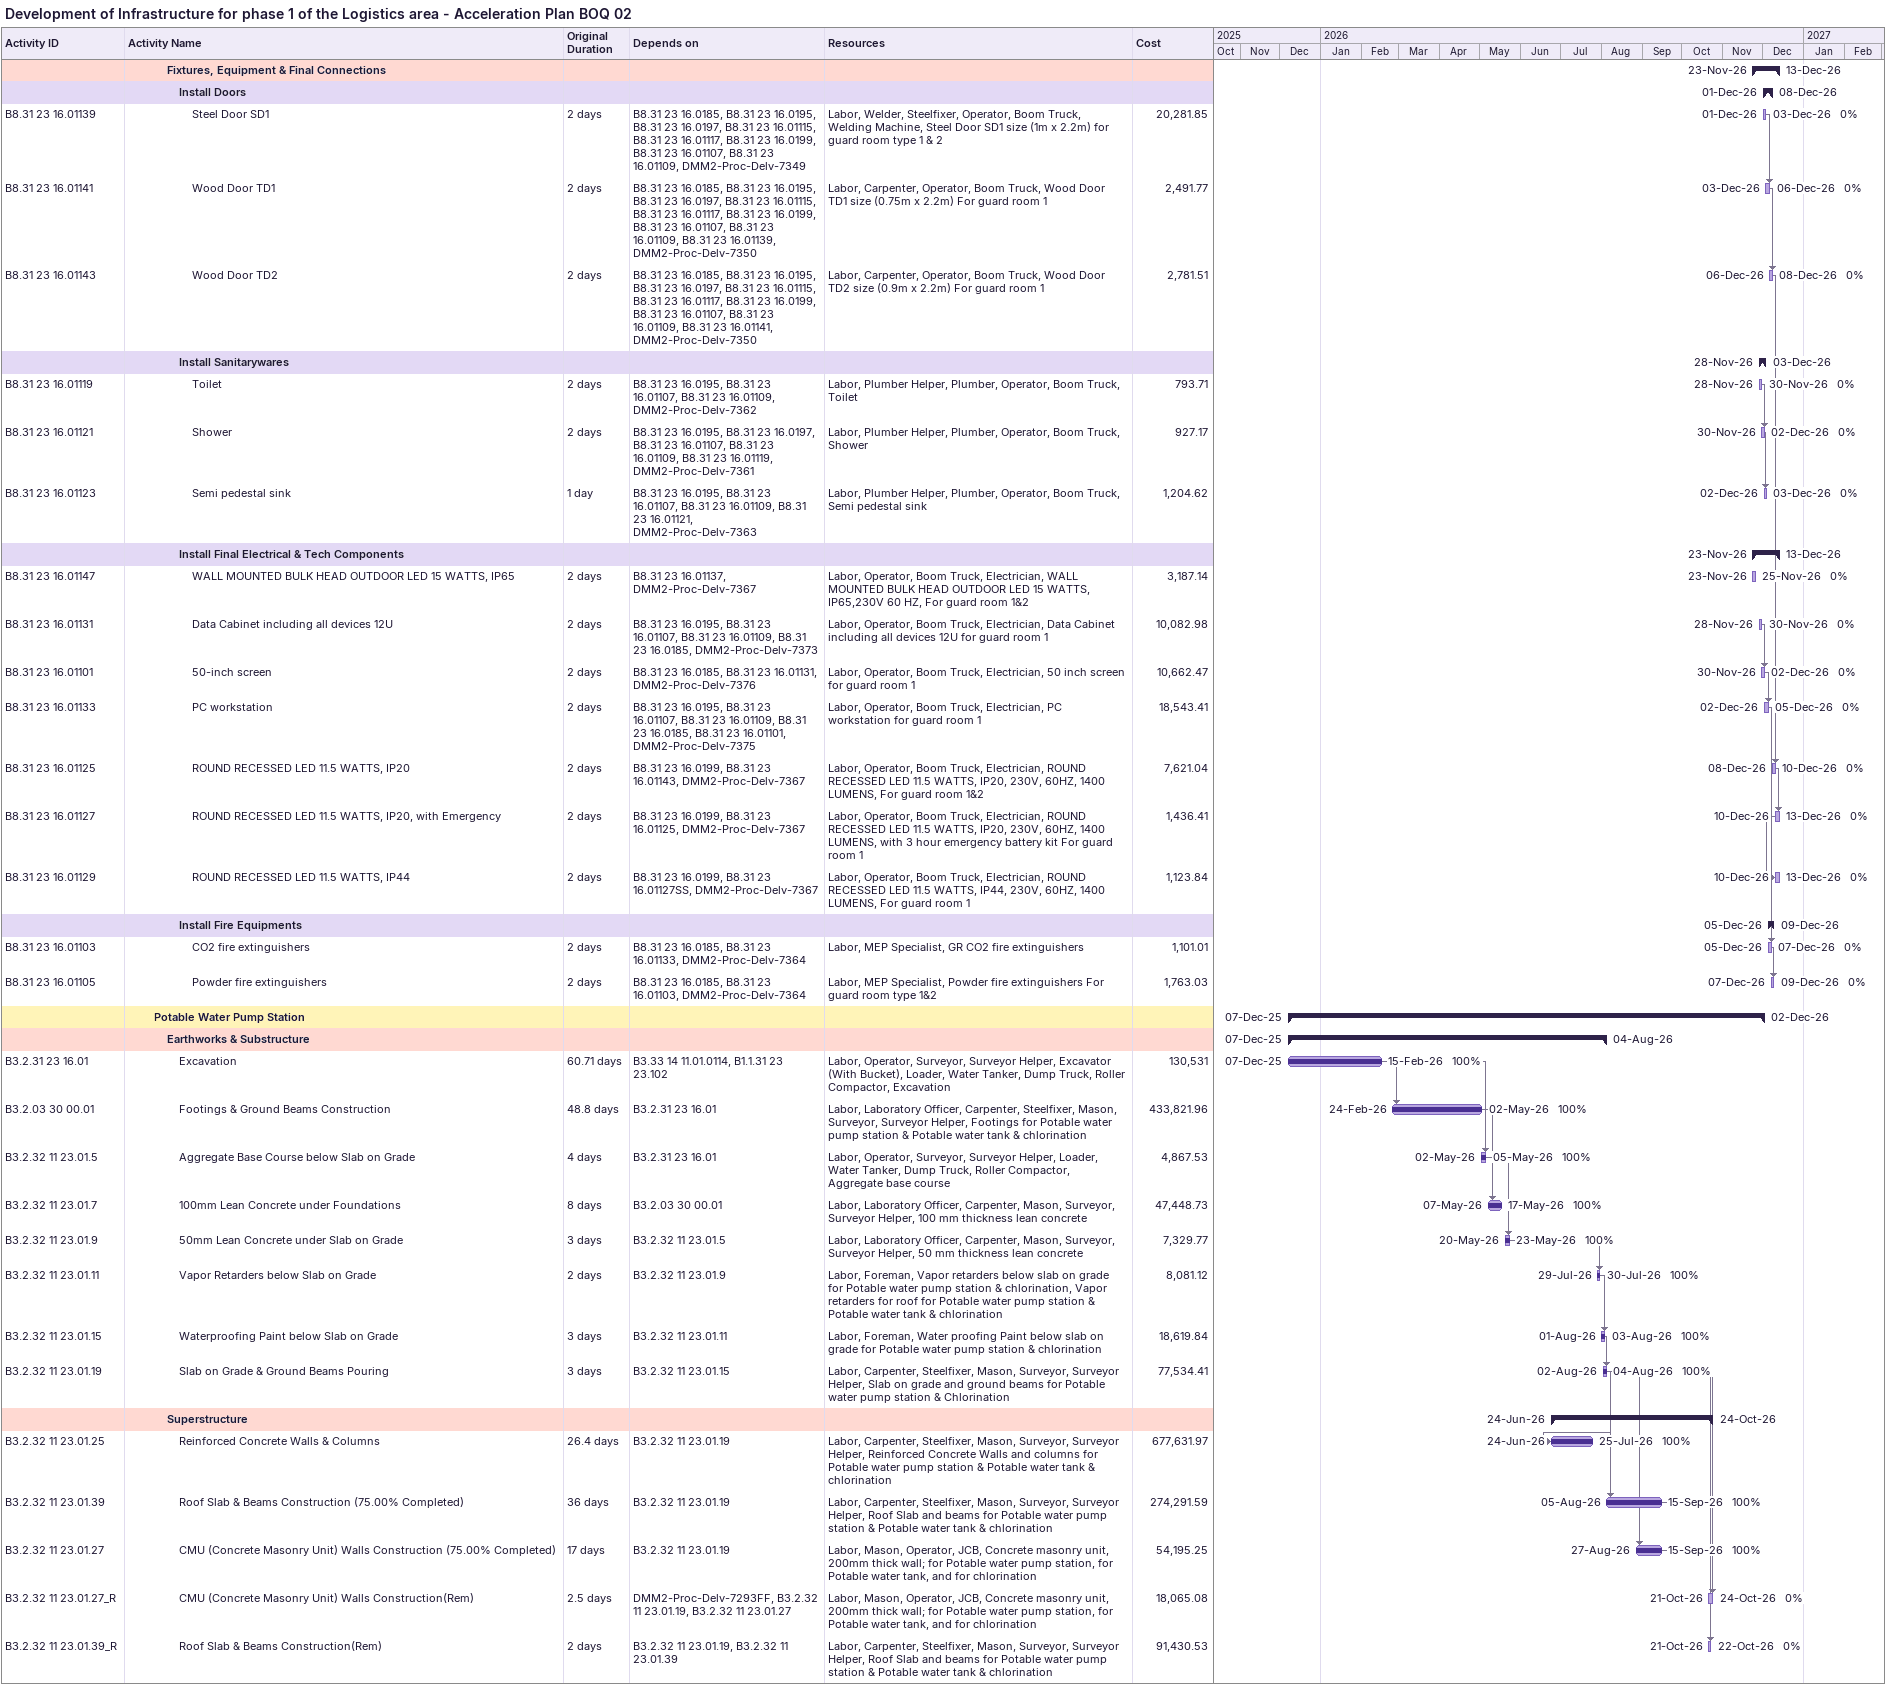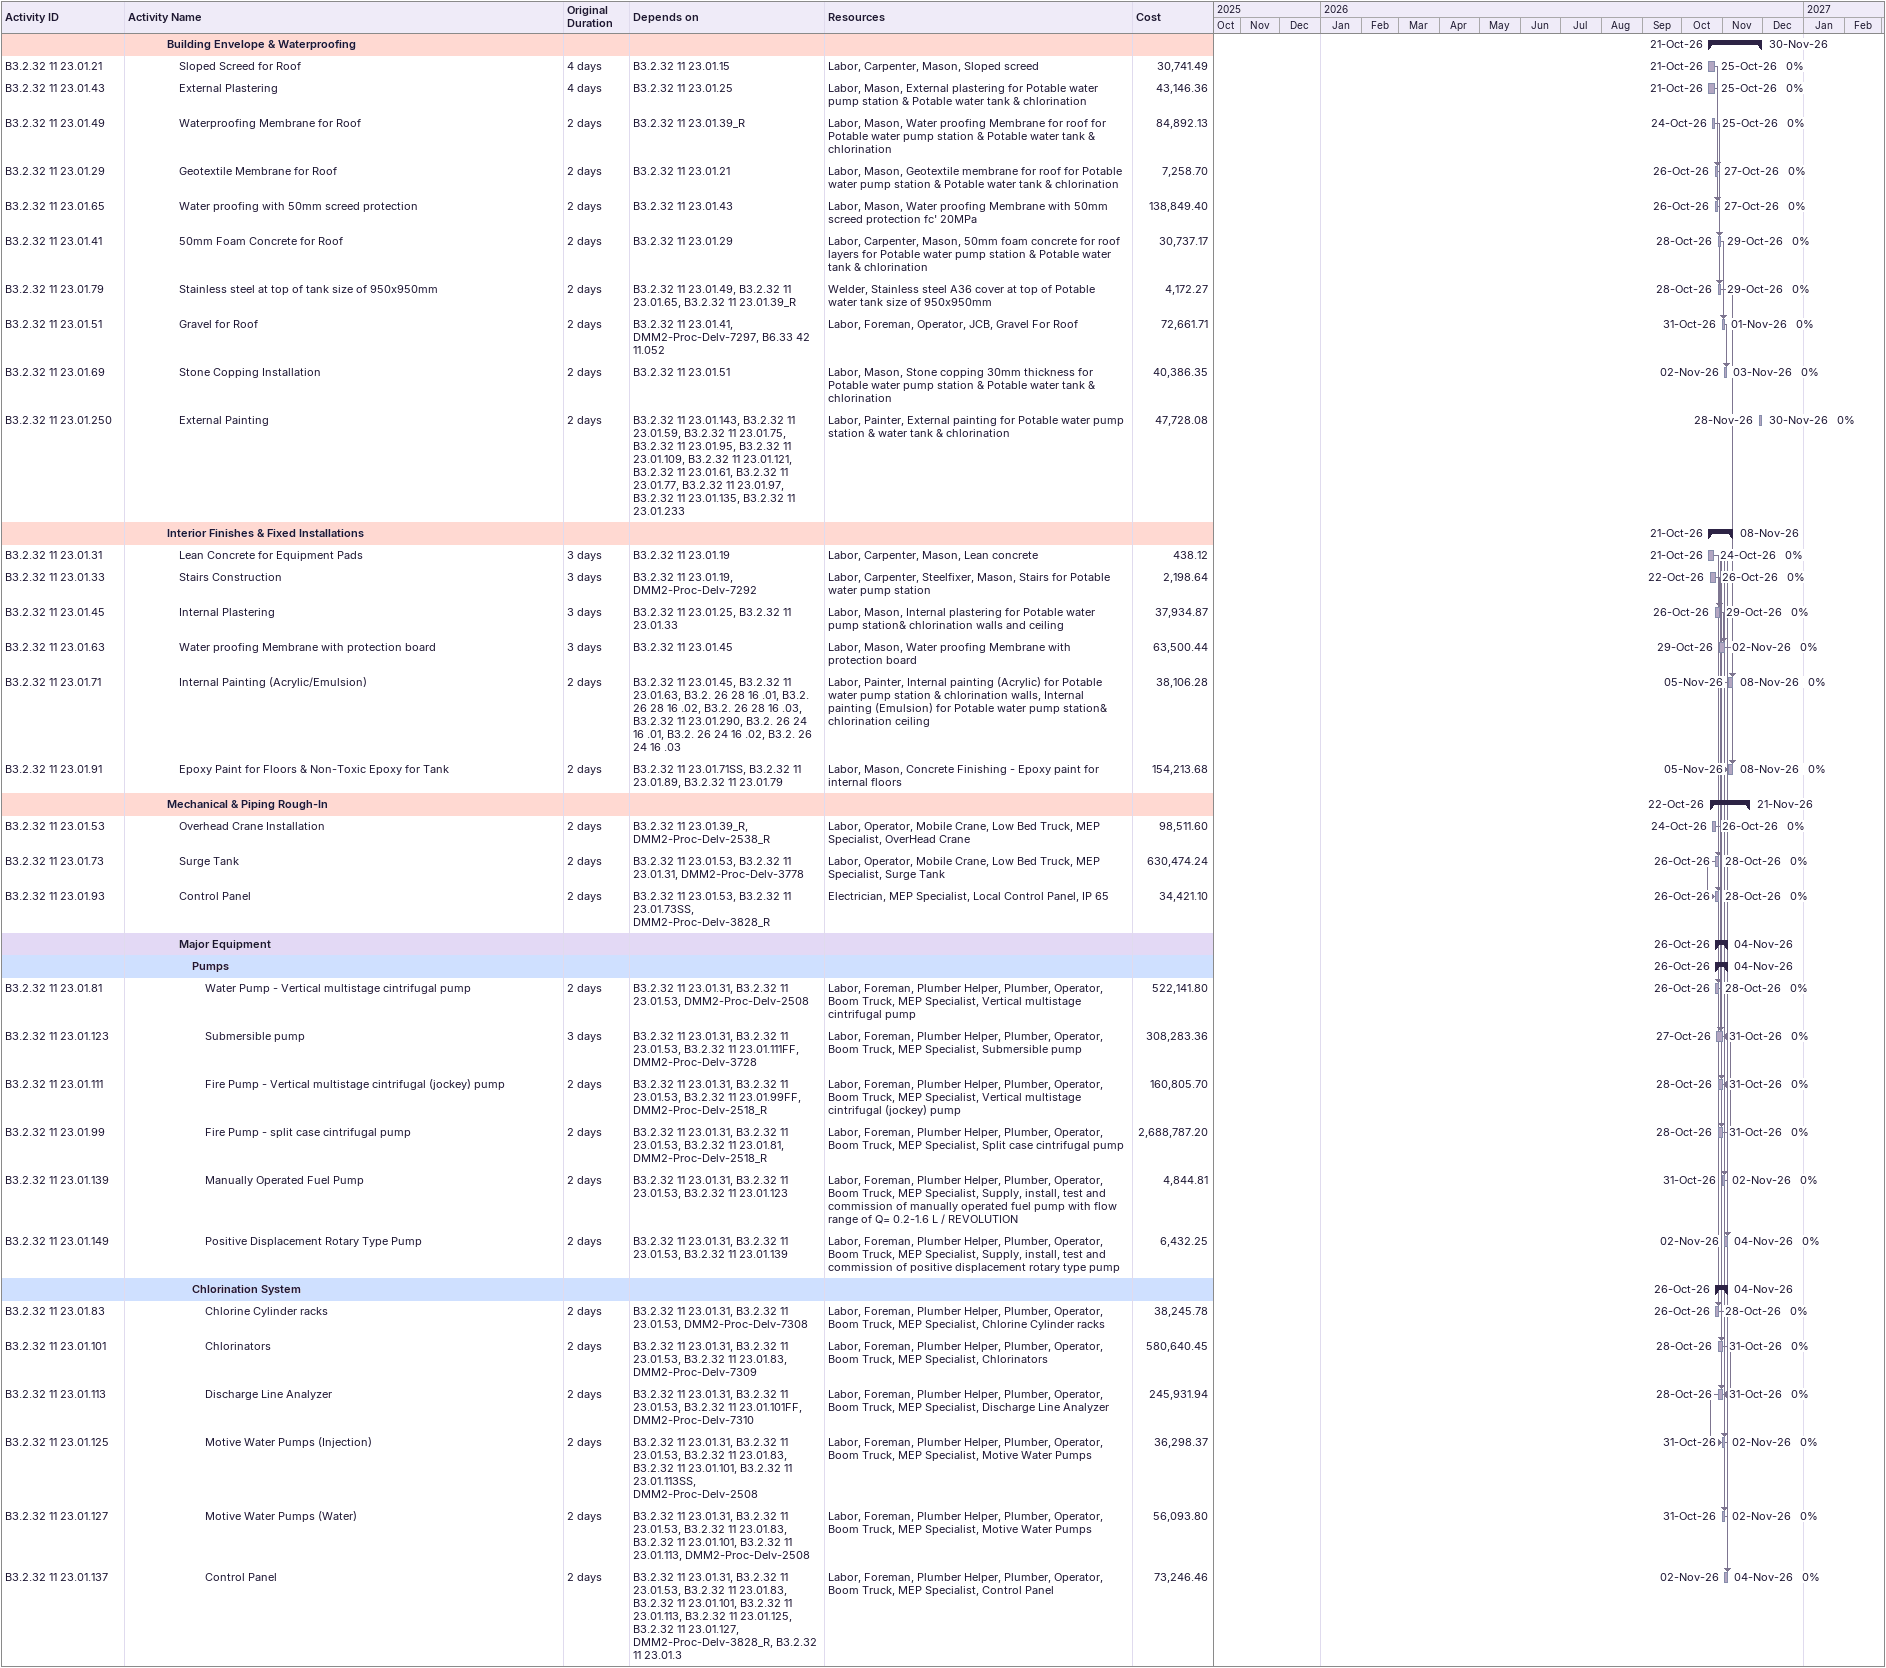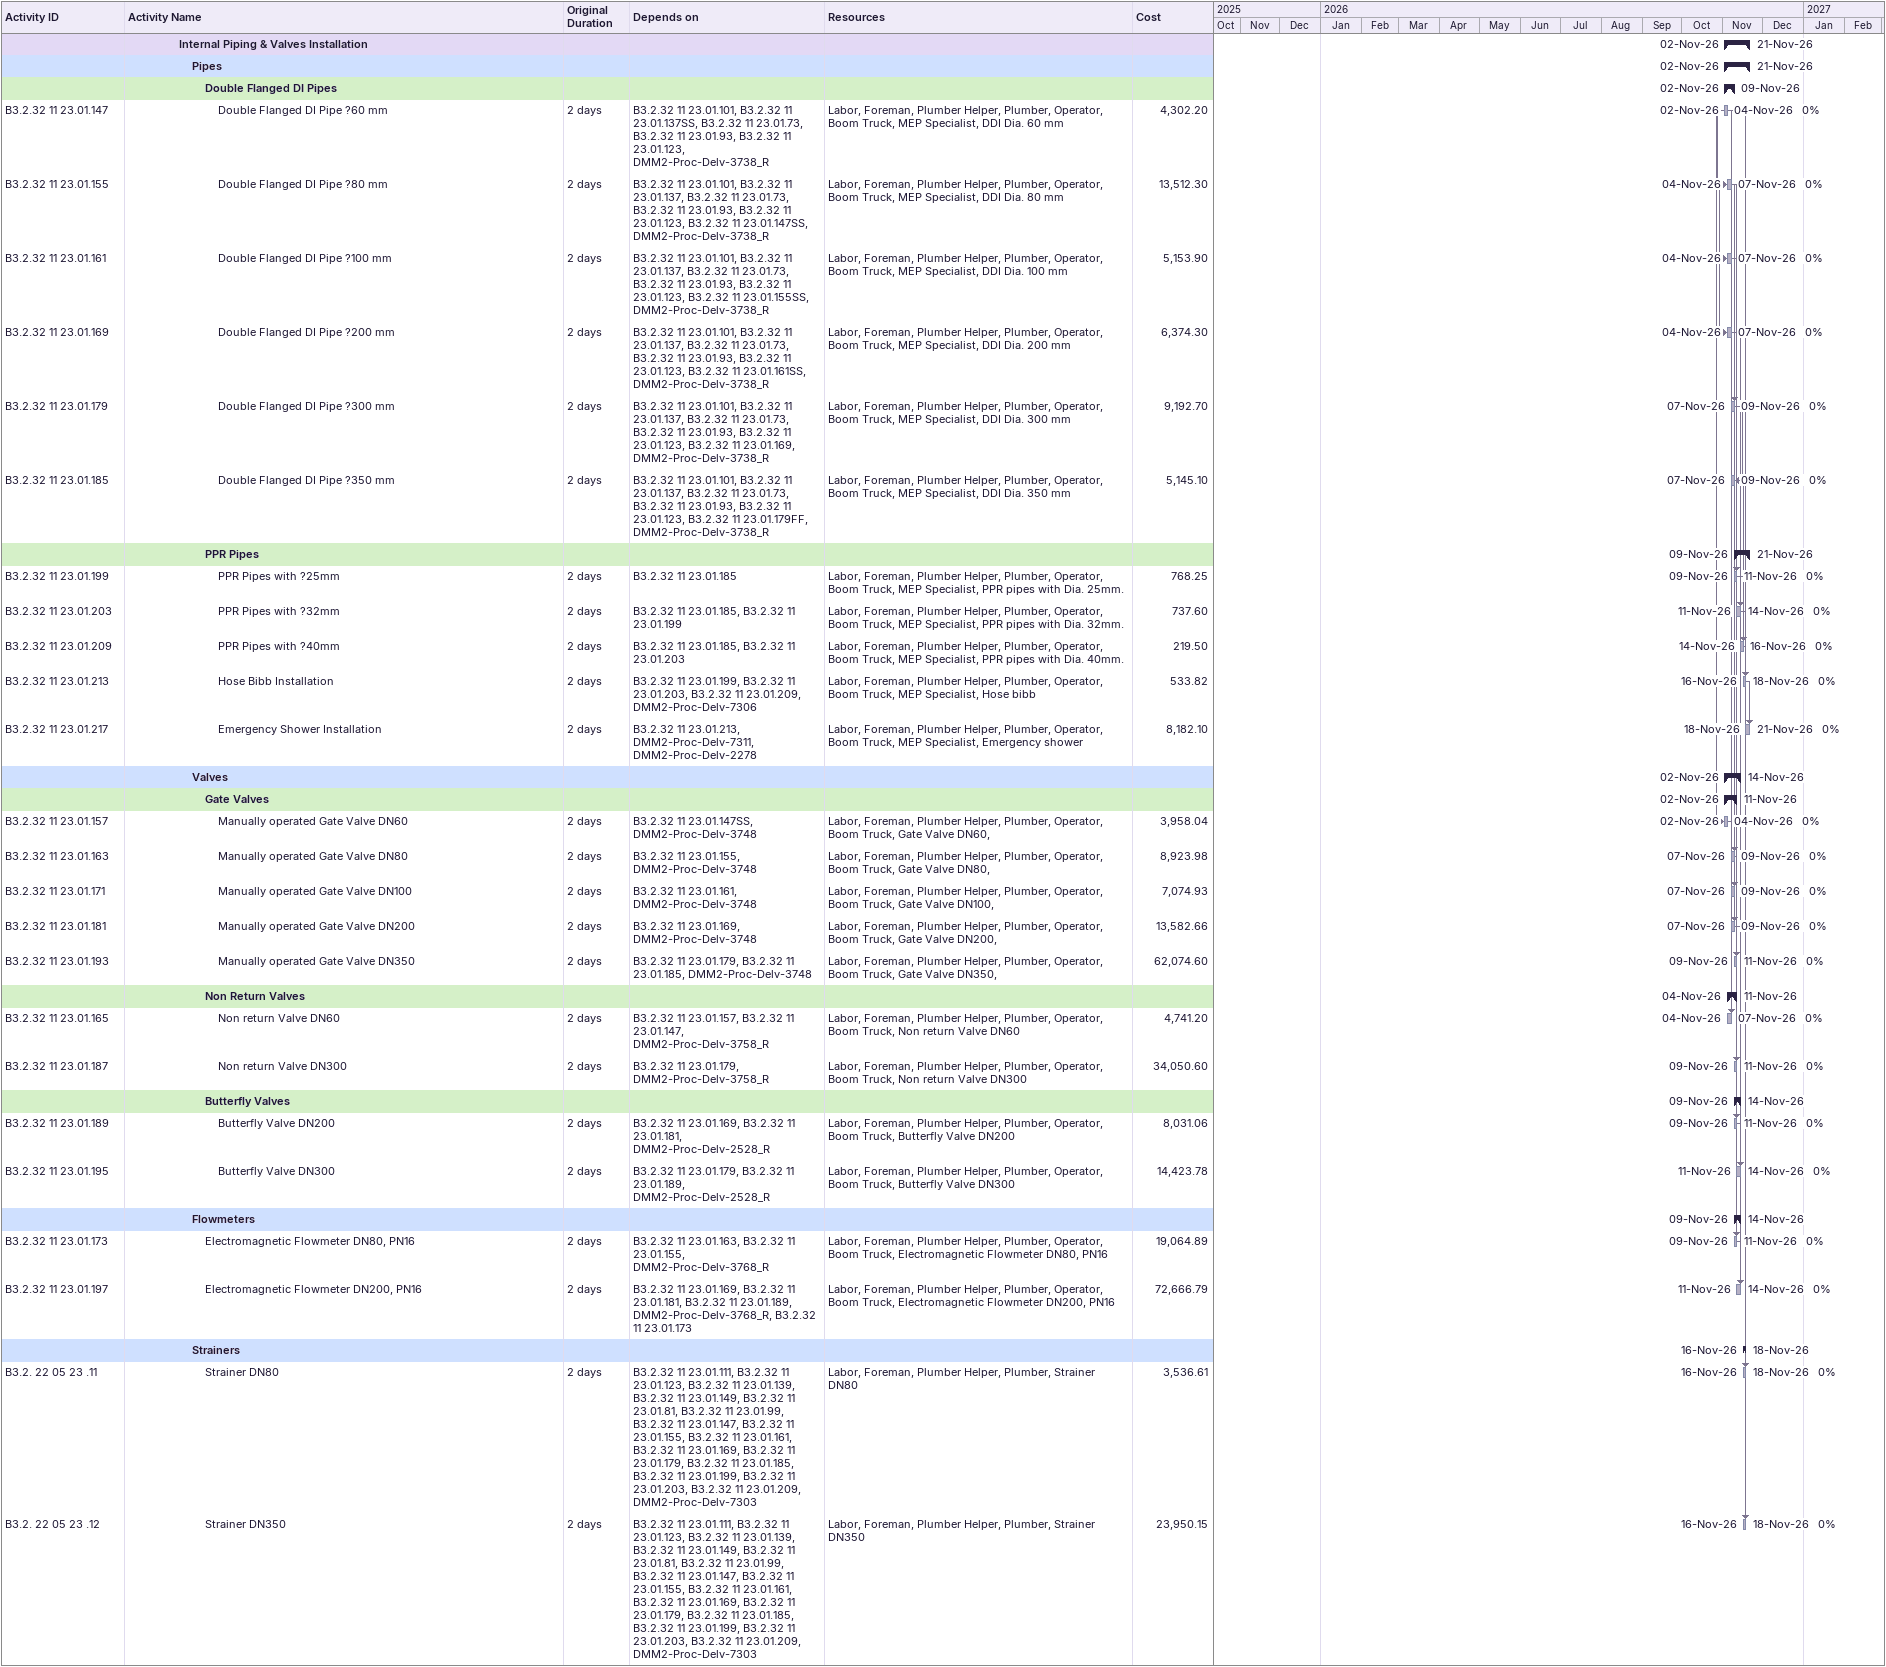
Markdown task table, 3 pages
Development of Infrastructure for phase 1 of the Logistics area - Acceleration Plan BOQ 02

| ID | Level | Task | Original duration | Start | Finish | Predecessors | Resources | % complete | Cost |
|---|---|---|---|---|---|---|---|---|---|
|  | 4 | **Fixtures, Equipment & Final Connections** |  | 2026-11-23 | 2026-12-13 |  |  |  |  |
|  | 5 | **Install Doors** |  | 2026-12-01 | 2026-12-08 |  |  |  |  |
| B8.31 23 16.01139 | 6 | Steel Door SD1 | 2d | 2026-12-01 | 2026-12-03 | B8.31 23 16.0185, B8.31 23 16.0195, B8.31 23 16.0197, B8.31 23 16.01115, B8.31 23 16.01117, B8.31 23 16.0199, B8.31 23 16.01107, B8.31 23 16.01109, DMM2-Proc-Delv-7349 | Labor, Welder, Steelfixer, Operator, Boom Truck, Welding Machine, Steel Door SD1 size (1m x 2.2m) for guard room type 1 & 2 | 0 | 20281.85 |
| B8.31 23 16.01141 | 6 | Wood Door TD1 | 2d | 2026-12-03 | 2026-12-06 | B8.31 23 16.0185, B8.31 23 16.0195, B8.31 23 16.0197, B8.31 23 16.01115, B8.31 23 16.01117, B8.31 23 16.0199, B8.31 23 16.01107, B8.31 23 16.01109, B8.31 23 16.01139, DMM2-Proc-Delv-7350 | Labor, Carpenter, Operator, Boom Truck, Wood Door TD1 size (0.75m x 2.2m) For guard room 1 | 0 | 2491.77 |
| B8.31 23 16.01143 | 6 | Wood Door TD2 | 2d | 2026-12-06 | 2026-12-08 | B8.31 23 16.0185, B8.31 23 16.0195, B8.31 23 16.0197, B8.31 23 16.01115, B8.31 23 16.01117, B8.31 23 16.0199, B8.31 23 16.01107, B8.31 23 16.01109, B8.31 23 16.01141, DMM2-Proc-Delv-7350 | Labor, Carpenter, Operator, Boom Truck, Wood Door TD2 size (0.9m x 2.2m) For guard room 1 | 0 | 2781.51 |
|  | 5 | **Install Sanitarywares** |  | 2026-11-28 | 2026-12-03 |  |  |  |  |
| B8.31 23 16.01119 | 6 | Toilet | 2d | 2026-11-28 | 2026-11-30 | B8.31 23 16.0195, B8.31 23 16.01107, B8.31 23 16.01109, DMM2-Proc-Delv-7362 | Labor, Plumber Helper, Plumber, Operator, Boom Truck, Toilet | 0 | 793.71 |
| B8.31 23 16.01121 | 6 | Shower | 2d | 2026-11-30 | 2026-12-02 | B8.31 23 16.0195, B8.31 23 16.0197, B8.31 23 16.01107, B8.31 23 16.01109, B8.31 23 16.01119, DMM2-Proc-Delv-7361 | Labor, Plumber Helper, Plumber, Operator, Boom Truck, Shower | 0 | 927.17 |
| B8.31 23 16.01123 | 6 | Semi pedestal sink | 1d | 2026-12-02 | 2026-12-03 | B8.31 23 16.0195, B8.31 23 16.01107, B8.31 23 16.01109, B8.31 23 16.01121, DMM2-Proc-Delv-7363 | Labor, Plumber Helper, Plumber, Operator, Boom Truck, Semi pedestal sink | 0 | 1204.62 |
|  | 5 | **Install Final Electrical & Tech Components** |  | 2026-11-23 | 2026-12-13 |  |  |  |  |
| B8.31 23 16.01147 | 6 | WALL MOUNTED BULK HEAD OUTDOOR LED 15 WATTS, IP65 | 2d | 2026-11-23 | 2026-11-25 | B8.31 23 16.01137, DMM2-Proc-Delv-7367 | Labor, Operator, Boom Truck, Electrician, WALL MOUNTED BULK HEAD OUTDOOR LED 15 WATTS, IP65,230V 60 HZ, For guard room 1&2 | 0 | 3187.14 |
| B8.31 23 16.01131 | 6 | Data Cabinet including all devices 12U | 2d | 2026-11-28 | 2026-11-30 | B8.31 23 16.0195, B8.31 23 16.01107, B8.31 23 16.01109, B8.31 23 16.0185, DMM2-Proc-Delv-7373 | Labor, Operator, Boom Truck, Electrician, Data Cabinet including all devices 12U for guard room 1 | 0 | 10082.98 |
| B8.31 23 16.01101 | 6 | 50-inch screen | 2d | 2026-11-30 | 2026-12-02 | B8.31 23 16.0185, B8.31 23 16.01131, DMM2-Proc-Delv-7376 | Labor, Operator, Boom Truck, Electrician, 50 inch screen for guard room 1 | 0 | 10662.47 |
| B8.31 23 16.01133 | 6 | PC workstation | 2d | 2026-12-02 | 2026-12-05 | B8.31 23 16.0195, B8.31 23 16.01107, B8.31 23 16.01109, B8.31 23 16.0185, B8.31 23 16.01101, DMM2-Proc-Delv-7375 | Labor, Operator, Boom Truck, Electrician, PC workstation for guard room 1 | 0 | 18543.41 |
| B8.31 23 16.01125 | 6 | ROUND RECESSED LED 11.5 WATTS, IP20 | 2d | 2026-12-08 | 2026-12-10 | B8.31 23 16.0199, B8.31 23 16.01143, DMM2-Proc-Delv-7367 | Labor, Operator, Boom Truck, Electrician, ROUND RECESSED LED 11.5 WATTS, IP20, 230V, 60HZ, 1400 LUMENS, For guard room 1&2 | 0 | 7621.04 |
| B8.31 23 16.01127 | 6 | ROUND RECESSED LED 11.5 WATTS, IP20, with Emergency | 2d | 2026-12-10 | 2026-12-13 | B8.31 23 16.0199, B8.31 23 16.01125, DMM2-Proc-Delv-7367 | Labor, Operator, Boom Truck, Electrician, ROUND RECESSED LED 11.5 WATTS, IP20, 230V, 60HZ, 1400 LUMENS, with 3 hour emergency battery kit For guard room 1 | 0 | 1436.41 |
| B8.31 23 16.01129 | 6 | ROUND RECESSED LED 11.5 WATTS, IP44 | 2d | 2026-12-10 | 2026-12-13 | B8.31 23 16.0199, B8.31 23 16.01127SS, DMM2-Proc-Delv-7367 | Labor, Operator, Boom Truck, Electrician, ROUND RECESSED LED 11.5 WATTS, IP44, 230V, 60HZ, 1400 LUMENS, For guard room 1 | 0 | 1123.84 |
|  | 5 | **Install Fire Equipments** |  | 2026-12-05 | 2026-12-09 |  |  |  |  |
| B8.31 23 16.01103 | 6 | CO2 fire extinguishers | 2d | 2026-12-05 | 2026-12-07 | B8.31 23 16.0185, B8.31 23 16.01133, DMM2-Proc-Delv-7364 | Labor, MEP Specialist, GR CO2 fire extinguishers | 0 | 1101.01 |
| B8.31 23 16.01105 | 6 | Powder fire extinguishers | 2d | 2026-12-07 | 2026-12-09 | B8.31 23 16.0185, B8.31 23 16.01103, DMM2-Proc-Delv-7364 | Labor, MEP Specialist, Powder fire extinguishers For guard room type 1&2 | 0 | 1763.03 |
|  | 3 | **Potable Water Pump Station** |  | 2025-12-07 | 2026-12-02 |  |  |  |  |
|  | 4 | **Earthworks & Substructure** |  | 2025-12-07 | 2026-08-04 |  |  |  |  |
| B3.2.31 23 16.01 | 5 | Excavation | 60.71d | 2025-12-07 | 2026-02-15 | B3.33 14 11.01.0114, B1.1.31 23 23.102 | Labor, Operator, Surveyor, Surveyor Helper, Excavator (With Bucket), Loader, Water Tanker, Dump Truck, Roller Compactor, Excavation | 100 | 130531 |
| B3.2.03 30 00.01 | 5 | Footings & Ground Beams Construction | 48.8d | 2026-02-24 | 2026-05-02 | B3.2.31 23 16.01 | Labor, Laboratory Officer, Carpenter, Steelfixer, Mason, Surveyor, Surveyor Helper, Footings for Potable water pump station & Potable water tank & chlorination | 100 | 433821.96 |
| B3.2.32 11 23.01.5 | 5 | Aggregate Base Course below Slab on Grade | 4d | 2026-05-02 | 2026-05-05 | B3.2.31 23 16.01 | Labor, Operator, Surveyor, Surveyor Helper, Loader, Water Tanker, Dump Truck, Roller Compactor, Aggregate base course | 100 | 4867.53 |
| B3.2.32 11 23.01.7 | 5 | 100mm Lean Concrete under Foundations | 8d | 2026-05-07 | 2026-05-17 | B3.2.03 30 00.01 | Labor, Laboratory Officer, Carpenter, Mason, Surveyor, Surveyor Helper, 100 mm thickness lean concrete | 100 | 47448.73 |
| B3.2.32 11 23.01.9 | 5 | 50mm Lean Concrete under Slab on Grade | 3d | 2026-05-20 | 2026-05-23 | B3.2.32 11 23.01.5 | Labor, Laboratory Officer, Carpenter, Mason, Surveyor, Surveyor Helper, 50 mm thickness lean concrete | 100 | 7329.77 |
| B3.2.32 11 23.01.11 | 5 | Vapor Retarders below Slab on Grade | 2d | 2026-07-29 | 2026-07-30 | B3.2.32 11 23.01.9 | Labor, Foreman, Vapor retarders below slab on grade for Potable water pump station & chlorination, Vapor retarders for roof for Potable water pump station & Potable water tank & chlorination | 100 | 8081.12 |
| B3.2.32 11 23.01.15 | 5 | Waterproofing Paint below Slab on Grade | 3d | 2026-08-01 | 2026-08-03 | B3.2.32 11 23.01.11 | Labor, Foreman, Water proofing Paint below slab on grade for Potable water pump station & chlorination | 100 | 18619.84 |
| B3.2.32 11 23.01.19 | 5 | Slab on Grade & Ground Beams Pouring | 3d | 2026-08-02 | 2026-08-04 | B3.2.32 11 23.01.15 | Labor, Carpenter, Steelfixer, Mason, Surveyor, Surveyor Helper, Slab on grade and ground beams for Potable water pump station & Chlorination | 100 | 77534.41 |
|  | 4 | **Superstructure** |  | 2026-06-24 | 2026-10-24 |  |  |  |  |
| B3.2.32 11 23.01.25 | 5 | Reinforced Concrete Walls & Columns | 26.4d | 2026-06-24 | 2026-07-25 | B3.2.32 11 23.01.19 | Labor, Carpenter, Steelfixer, Mason, Surveyor, Surveyor Helper, Reinforced Concrete Walls and columns for Potable water pump station & Potable water tank & chlorination | 100 | 677631.97 |
| B3.2.32 11 23.01.39 | 5 | Roof Slab & Beams Construction (75.00% Completed) | 36d | 2026-08-05 | 2026-09-15 | B3.2.32 11 23.01.19 | Labor, Carpenter, Steelfixer, Mason, Surveyor, Surveyor Helper, Roof Slab and beams for Potable water pump station & Potable water tank & chlorination | 100 | 274291.59 |
| B3.2.32 11 23.01.27 | 5 | CMU (Concrete Masonry Unit) Walls Construction (75.00% Completed) | 17d | 2026-08-27 | 2026-09-15 | B3.2.32 11 23.01.19 | Labor, Mason, Operator, JCB, Concrete masonry unit, 200mm thick wall; for Potable water pump station, for Potable water tank, and for chlorination | 100 | 54195.25 |
| B3.2.32 11 23.01.27_R | 5 | CMU (Concrete Masonry Unit) Walls Construction(Rem) | 2.5d | 2026-10-21 | 2026-10-24 | DMM2-Proc-Delv-7293FF, B3.2.32 11 23.01.19, B3.2.32 11 23.01.27 | Labor, Mason, Operator, JCB, Concrete masonry unit, 200mm thick wall; for Potable water pump station, for Potable water tank, and for chlorination | 0 | 18065.08 |
| B3.2.32 11 23.01.39_R | 5 | Roof Slab & Beams Construction(Rem) | 2d | 2026-10-21 | 2026-10-22 | B3.2.32 11 23.01.19, B3.2.32 11 23.01.39 | Labor, Carpenter, Steelfixer, Mason, Surveyor, Surveyor Helper, Roof Slab and beams for Potable water pump station & Potable water tank & chlorination | 0 | 91430.53 |
|  | 4 | **Building Envelope & Waterproofing** |  | 2026-10-21 | 2026-11-30 |  |  |  |  |
| B3.2.32 11 23.01.21 | 5 | Sloped Screed for Roof | 4d | 2026-10-21 | 2026-10-25 | B3.2.32 11 23.01.15 | Labor, Carpenter, Mason, Sloped screed | 0 | 30741.49 |
| B3.2.32 11 23.01.43 | 5 | External Plastering | 4d | 2026-10-21 | 2026-10-25 | B3.2.32 11 23.01.25 | Labor, Mason, External plastering for Potable water pump station & Potable water tank & chlorination | 0 | 43146.36 |
| B3.2.32 11 23.01.49 | 5 | Waterproofing Membrane for Roof | 2d | 2026-10-24 | 2026-10-25 | B3.2.32 11 23.01.39_R | Labor, Mason, Water proofing Membrane for roof for Potable water pump station & Potable water tank & chlorination | 0 | 84892.13 |
| B3.2.32 11 23.01.29 | 5 | Geotextile Membrane for Roof | 2d | 2026-10-26 | 2026-10-27 | B3.2.32 11 23.01.21 | Labor, Mason, Geotextile membrane for roof for Potable water pump station & Potable water tank & chlorination | 0 | 7258.70 |
| B3.2.32 11 23.01.65 | 5 | Water proofing with 50mm screed protection | 2d | 2026-10-26 | 2026-10-27 | B3.2.32 11 23.01.43 | Labor, Mason, Water proofing Membrane with 50mm screed protection fc' 20MPa | 0 | 138849.40 |
| B3.2.32 11 23.01.41 | 5 | 50mm Foam Concrete for Roof | 2d | 2026-10-28 | 2026-10-29 | B3.2.32 11 23.01.29 | Labor, Carpenter, Mason, 50mm foam concrete for roof layers for Potable water pump station & Potable water tank & chlorination | 0 | 30737.17 |
| B3.2.32 11 23.01.79 | 5 | Stainless steel at top of tank size of 950x950mm | 2d | 2026-10-28 | 2026-10-29 | B3.2.32 11 23.01.49, B3.2.32 11 23.01.65, B3.2.32 11 23.01.39_R | Welder, Stainless steel A36 cover at top of Potable water tank size of 950x950mm | 0 | 4172.27 |
| B3.2.32 11 23.01.51 | 5 | Gravel for Roof | 2d | 2026-10-31 | 2026-11-01 | B3.2.32 11 23.01.41, DMM2-Proc-Delv-7297, B6.33 42 11.052 | Labor, Foreman, Operator, JCB, Gravel For Roof | 0 | 72661.71 |
| B3.2.32 11 23.01.69 | 5 | Stone Copping Installation | 2d | 2026-11-02 | 2026-11-03 | B3.2.32 11 23.01.51 | Labor, Mason, Stone copping 30mm thickness for Potable water pump station & Potable water tank & chlorination | 0 | 40386.35 |
| B3.2.32 11 23.01.250 | 5 | External Painting | 2d | 2026-11-28 | 2026-11-30 | B3.2.32 11 23.01.143, B3.2.32 11 23.01.59, B3.2.32 11 23.01.75, B3.2.32 11 23.01.95, B3.2.32 11 23.01.109, B3.2.32 11 23.01.121, B3.2.32 11 23.01.61, B3.2.32 11 23.01.77, B3.2.32 11 23.01.97, B3.2.32 11 23.01.135, B3.2.32 11 23.01.233 | Labor, Painter, External painting for Potable water pump station & water tank & chlorination | 0 | 47728.08 |
|  | 4 | **Interior Finishes & Fixed Installations** |  | 2026-10-21 | 2026-11-08 |  |  |  |  |
| B3.2.32 11 23.01.31 | 5 | Lean Concrete for Equipment Pads | 3d | 2026-10-21 | 2026-10-24 | B3.2.32 11 23.01.19 | Labor, Carpenter, Mason, Lean concrete | 0 | 438.12 |
| B3.2.32 11 23.01.33 | 5 | Stairs Construction | 3d | 2026-10-22 | 2026-10-26 | B3.2.32 11 23.01.19, DMM2-Proc-Delv-7292 | Labor, Carpenter, Steelfixer, Mason, Stairs for Potable water pump station | 0 | 2198.64 |
| B3.2.32 11 23.01.45 | 5 | Internal Plastering | 3d | 2026-10-26 | 2026-10-29 | B3.2.32 11 23.01.25, B3.2.32 11 23.01.33 | Labor, Mason, Internal plastering for Potable water pump station& chlorination walls and ceiling | 0 | 37934.87 |
| B3.2.32 11 23.01.63 | 5 | Water proofing Membrane with protection board | 3d | 2026-10-29 | 2026-11-02 | B3.2.32 11 23.01.45 | Labor, Mason, Water proofing Membrane with protection board | 0 | 63500.44 |
| B3.2.32 11 23.01.71 | 5 | Internal Painting (Acrylic/Emulsion) | 2d | 2026-11-05 | 2026-11-08 | B3.2.32 11 23.01.45, B3.2.32 11 23.01.63, B3.2. 26 28 16 .01, B3.2. 26 28 16 .02, B3.2. 26 28 16 .03, B3.2.32 11 23.01.290, B3.2. 26 24 16 .01, B3.2. 26 24 16 .02, B3.2. 26 24 16 .03 | Labor, Painter, Internal painting (Acrylic) for Potable water pump station & chlorination walls, Internal painting (Emulsion) for Potable water pump station& chlorination ceiling | 0 | 38106.28 |
| B3.2.32 11 23.01.91 | 5 | Epoxy Paint for Floors & Non-Toxic Epoxy for Tank | 2d | 2026-11-05 | 2026-11-08 | B3.2.32 11 23.01.71SS, B3.2.32 11 23.01.89, B3.2.32 11 23.01.79 | Labor, Mason, Concrete Finishing - Epoxy paint for internal floors | 0 | 154213.68 |
|  | 4 | **Mechanical & Piping Rough-In** |  | 2026-10-22 | 2026-11-21 |  |  |  |  |
| B3.2.32 11 23.01.53 | 5 | Overhead Crane Installation | 2d | 2026-10-24 | 2026-10-26 | B3.2.32 11 23.01.39_R, DMM2-Proc-Delv-2538_R | Labor, Operator, Mobile Crane, Low Bed Truck, MEP Specialist, OverHead Crane | 0 | 98511.60 |
| B3.2.32 11 23.01.73 | 5 | Surge Tank | 2d | 2026-10-26 | 2026-10-28 | B3.2.32 11 23.01.53, B3.2.32 11 23.01.31, DMM2-Proc-Delv-3778 | Labor, Operator, Mobile Crane, Low Bed Truck, MEP Specialist, Surge Tank | 0 | 630474.24 |
| B3.2.32 11 23.01.93 | 5 | Control Panel | 2d | 2026-10-26 | 2026-10-28 | B3.2.32 11 23.01.53, B3.2.32 11 23.01.73SS, DMM2-Proc-Delv-3828_R | Electrician, MEP Specialist, Local Control Panel, IP 65 | 0 | 34421.10 |
|  | 5 | **Major Equipment** |  | 2026-10-26 | 2026-11-04 |  |  |  |  |
|  | 6 | **Pumps** |  | 2026-10-26 | 2026-11-04 |  |  |  |  |
| B3.2.32 11 23.01.81 | 7 | Water Pump - Vertical multistage cintrifugal pump | 2d | 2026-10-26 | 2026-10-28 | B3.2.32 11 23.01.31, B3.2.32 11 23.01.53, DMM2-Proc-Delv-2508 | Labor, Foreman, Plumber Helper, Plumber, Operator, Boom Truck, MEP Specialist, Vertical multistage cintrifugal pump | 0 | 522141.80 |
| B3.2.32 11 23.01.123 | 7 | Submersible pump | 3d | 2026-10-27 | 2026-10-31 | B3.2.32 11 23.01.31, B3.2.32 11 23.01.53, B3.2.32 11 23.01.111FF, DMM2-Proc-Delv-3728 | Labor, Foreman, Plumber Helper, Plumber, Operator, Boom Truck, MEP Specialist, Submersible pump | 0 | 308283.36 |
| B3.2.32 11 23.01.111 | 7 | Fire Pump - Vertical multistage cintrifugal (jockey) pump | 2d | 2026-10-28 | 2026-10-31 | B3.2.32 11 23.01.31, B3.2.32 11 23.01.53, B3.2.32 11 23.01.99FF, DMM2-Proc-Delv-2518_R | Labor, Foreman, Plumber Helper, Plumber, Operator, Boom Truck, MEP Specialist, Vertical multistage cintrifugal (jockey) pump | 0 | 160805.70 |
| B3.2.32 11 23.01.99 | 7 | Fire Pump - split case cintrifugal pump | 2d | 2026-10-28 | 2026-10-31 | B3.2.32 11 23.01.31, B3.2.32 11 23.01.53, B3.2.32 11 23.01.81, DMM2-Proc-Delv-2518_R | Labor, Foreman, Plumber Helper, Plumber, Operator, Boom Truck, MEP Specialist, Split case cintrifugal pump | 0 | 2688787.20 |
| B3.2.32 11 23.01.139 | 7 | Manually Operated Fuel Pump | 2d | 2026-10-31 | 2026-11-02 | B3.2.32 11 23.01.31, B3.2.32 11 23.01.53, B3.2.32 11 23.01.123 | Labor, Foreman, Plumber Helper, Plumber, Operator, Boom Truck, MEP Specialist, Supply, install, test and commission of manually operated fuel pump with flow range of Q= 0.2-1.6 L / REVOLUTION | 0 | 4844.81 |
| B3.2.32 11 23.01.149 | 7 | Positive Displacement Rotary Type Pump | 2d | 2026-11-02 | 2026-11-04 | B3.2.32 11 23.01.31, B3.2.32 11 23.01.53, B3.2.32 11 23.01.139 | Labor, Foreman, Plumber Helper, Plumber, Operator, Boom Truck, MEP Specialist, Supply, install, test and commission of positive displacement rotary type pump | 0 | 6432.25 |
|  | 6 | **Chlorination System** |  | 2026-10-26 | 2026-11-04 |  |  |  |  |
| B3.2.32 11 23.01.83 | 7 | Chlorine Cylinder racks | 2d | 2026-10-26 | 2026-10-28 | B3.2.32 11 23.01.31, B3.2.32 11 23.01.53, DMM2-Proc-Delv-7308 | Labor, Foreman, Plumber Helper, Plumber, Operator, Boom Truck, MEP Specialist, Chlorine Cylinder racks | 0 | 38245.78 |
| B3.2.32 11 23.01.101 | 7 | Chlorinators | 2d | 2026-10-28 | 2026-10-31 | B3.2.32 11 23.01.31, B3.2.32 11 23.01.53, B3.2.32 11 23.01.83, DMM2-Proc-Delv-7309 | Labor, Foreman, Plumber Helper, Plumber, Operator, Boom Truck, MEP Specialist, Chlorinators | 0 | 580640.45 |
| B3.2.32 11 23.01.113 | 7 | Discharge Line Analyzer | 2d | 2026-10-28 | 2026-10-31 | B3.2.32 11 23.01.31, B3.2.32 11 23.01.53, B3.2.32 11 23.01.101FF, DMM2-Proc-Delv-7310 | Labor, Foreman, Plumber Helper, Plumber, Operator, Boom Truck, MEP Specialist, Discharge Line Analyzer | 0 | 245931.94 |
| B3.2.32 11 23.01.125 | 7 | Motive Water Pumps (Injection) | 2d | 2026-10-31 | 2026-11-02 | B3.2.32 11 23.01.31, B3.2.32 11 23.01.53, B3.2.32 11 23.01.83, B3.2.32 11 23.01.101, B3.2.32 11 23.01.113SS, DMM2-Proc-Delv-2508 | Labor, Foreman, Plumber Helper, Plumber, Operator, Boom Truck, MEP Specialist, Motive Water Pumps | 0 | 36298.37 |
| B3.2.32 11 23.01.127 | 7 | Motive Water Pumps (Water) | 2d | 2026-10-31 | 2026-11-02 | B3.2.32 11 23.01.31, B3.2.32 11 23.01.53, B3.2.32 11 23.01.83, B3.2.32 11 23.01.101, B3.2.32 11 23.01.113, DMM2-Proc-Delv-2508 | Labor, Foreman, Plumber Helper, Plumber, Operator, Boom Truck, MEP Specialist, Motive Water Pumps | 0 | 56093.80 |
| B3.2.32 11 23.01.137 | 7 | Control Panel | 2d | 2026-11-02 | 2026-11-04 | B3.2.32 11 23.01.31, B3.2.32 11 23.01.53, B3.2.32 11 23.01.83, B3.2.32 11 23.01.101, B3.2.32 11 23.01.113, B3.2.32 11 23.01.125, B3.2.32 11 23.01.127, DMM2-Proc-Delv-3828_R, B3.2.32 11 23.01.3 | Labor, Foreman, Plumber Helper, Plumber, Operator, Boom Truck, MEP Specialist, Control Panel | 0 | 73246.46 |
|  | 5 | **Internal Piping & Valves Installation** |  | 2026-11-02 | 2026-11-21 |  |  |  |  |
|  | 6 | **Pipes** |  | 2026-11-02 | 2026-11-21 |  |  |  |  |
|  | 7 | **Double Flanged DI Pipes** |  | 2026-11-02 | 2026-11-09 |  |  |  |  |
| B3.2.32 11 23.01.147 | 8 | Double Flanged DI Pipe ?60 mm | 2d | 2026-11-02 | 2026-11-04 | B3.2.32 11 23.01.101, B3.2.32 11 23.01.137SS, B3.2.32 11 23.01.73, B3.2.32 11 23.01.93, B3.2.32 11 23.01.123, DMM2-Proc-Delv-3738_R | Labor, Foreman, Plumber Helper, Plumber, Operator, Boom Truck, MEP Specialist, DDI Dia. 60 mm | 0 | 4302.20 |
| B3.2.32 11 23.01.155 | 8 | Double Flanged DI Pipe ?80 mm | 2d | 2026-11-04 | 2026-11-07 | B3.2.32 11 23.01.101, B3.2.32 11 23.01.137, B3.2.32 11 23.01.73, B3.2.32 11 23.01.93, B3.2.32 11 23.01.123, B3.2.32 11 23.01.147SS, DMM2-Proc-Delv-3738_R | Labor, Foreman, Plumber Helper, Plumber, Operator, Boom Truck, MEP Specialist, DDI Dia. 80 mm | 0 | 13512.30 |
| B3.2.32 11 23.01.161 | 8 | Double Flanged DI Pipe ?100 mm | 2d | 2026-11-04 | 2026-11-07 | B3.2.32 11 23.01.101, B3.2.32 11 23.01.137, B3.2.32 11 23.01.73, B3.2.32 11 23.01.93, B3.2.32 11 23.01.123, B3.2.32 11 23.01.155SS, DMM2-Proc-Delv-3738_R | Labor, Foreman, Plumber Helper, Plumber, Operator, Boom Truck, MEP Specialist, DDI Dia. 100 mm | 0 | 5153.90 |
| B3.2.32 11 23.01.169 | 8 | Double Flanged DI Pipe ?200 mm | 2d | 2026-11-04 | 2026-11-07 | B3.2.32 11 23.01.101, B3.2.32 11 23.01.137, B3.2.32 11 23.01.73, B3.2.32 11 23.01.93, B3.2.32 11 23.01.123, B3.2.32 11 23.01.161SS, DMM2-Proc-Delv-3738_R | Labor, Foreman, Plumber Helper, Plumber, Operator, Boom Truck, MEP Specialist, DDI Dia. 200 mm | 0 | 6374.30 |
| B3.2.32 11 23.01.179 | 8 | Double Flanged DI Pipe ?300 mm | 2d | 2026-11-07 | 2026-11-09 | B3.2.32 11 23.01.101, B3.2.32 11 23.01.137, B3.2.32 11 23.01.73, B3.2.32 11 23.01.93, B3.2.32 11 23.01.123, B3.2.32 11 23.01.169, DMM2-Proc-Delv-3738_R | Labor, Foreman, Plumber Helper, Plumber, Operator, Boom Truck, MEP Specialist, DDI Dia. 300 mm | 0 | 9192.70 |
| B3.2.32 11 23.01.185 | 8 | Double Flanged DI Pipe ?350 mm | 2d | 2026-11-07 | 2026-11-09 | B3.2.32 11 23.01.101, B3.2.32 11 23.01.137, B3.2.32 11 23.01.73, B3.2.32 11 23.01.93, B3.2.32 11 23.01.123, B3.2.32 11 23.01.179FF, DMM2-Proc-Delv-3738_R | Labor, Foreman, Plumber Helper, Plumber, Operator, Boom Truck, MEP Specialist, DDI Dia. 350 mm | 0 | 5145.10 |
|  | 7 | **PPR Pipes** |  | 2026-11-09 | 2026-11-21 |  |  |  |  |
| B3.2.32 11 23.01.199 | 8 | PPR Pipes with ?25mm | 2d | 2026-11-09 | 2026-11-11 | B3.2.32 11 23.01.185 | Labor, Foreman, Plumber Helper, Plumber, Operator, Boom Truck, MEP Specialist, PPR pipes with Dia. 25mm. | 0 | 768.25 |
| B3.2.32 11 23.01.203 | 8 | PPR Pipes with ?32mm | 2d | 2026-11-11 | 2026-11-14 | B3.2.32 11 23.01.185, B3.2.32 11 23.01.199 | Labor, Foreman, Plumber Helper, Plumber, Operator, Boom Truck, MEP Specialist, PPR pipes with Dia. 32mm. | 0 | 737.60 |
| B3.2.32 11 23.01.209 | 8 | PPR Pipes with ?40mm | 2d | 2026-11-14 | 2026-11-16 | B3.2.32 11 23.01.185, B3.2.32 11 23.01.203 | Labor, Foreman, Plumber Helper, Plumber, Operator, Boom Truck, MEP Specialist, PPR pipes with Dia. 40mm. | 0 | 219.50 |
| B3.2.32 11 23.01.213 | 8 | Hose Bibb Installation | 2d | 2026-11-16 | 2026-11-18 | B3.2.32 11 23.01.199, B3.2.32 11 23.01.203, B3.2.32 11 23.01.209, DMM2-Proc-Delv-7306 | Labor, Foreman, Plumber Helper, Plumber, Operator, Boom Truck, MEP Specialist, Hose bibb | 0 | 533.82 |
| B3.2.32 11 23.01.217 | 8 | Emergency Shower Installation | 2d | 2026-11-18 | 2026-11-21 | B3.2.32 11 23.01.213, DMM2-Proc-Delv-7311, DMM2-Proc-Delv-2278 | Labor, Foreman, Plumber Helper, Plumber, Operator, Boom Truck, MEP Specialist, Emergency shower | 0 | 8182.10 |
|  | 6 | **Valves** |  | 2026-11-02 | 2026-11-14 |  |  |  |  |
|  | 7 | **Gate Valves** |  | 2026-11-02 | 2026-11-11 |  |  |  |  |
| B3.2.32 11 23.01.157 | 8 | Manually operated Gate Valve DN60 | 2d | 2026-11-02 | 2026-11-04 | B3.2.32 11 23.01.147SS, DMM2-Proc-Delv-3748 | Labor, Foreman, Plumber Helper, Plumber, Operator, Boom Truck, Gate Valve DN60, | 0 | 3958.04 |
| B3.2.32 11 23.01.163 | 8 | Manually operated Gate Valve DN80 | 2d | 2026-11-07 | 2026-11-09 | B3.2.32 11 23.01.155, DMM2-Proc-Delv-3748 | Labor, Foreman, Plumber Helper, Plumber, Operator, Boom Truck, Gate Valve DN80, | 0 | 8923.98 |
| B3.2.32 11 23.01.171 | 8 | Manually operated Gate Valve DN100 | 2d | 2026-11-07 | 2026-11-09 | B3.2.32 11 23.01.161, DMM2-Proc-Delv-3748 | Labor, Foreman, Plumber Helper, Plumber, Operator, Boom Truck, Gate Valve DN100, | 0 | 7074.93 |
| B3.2.32 11 23.01.181 | 8 | Manually operated Gate Valve DN200 | 2d | 2026-11-07 | 2026-11-09 | B3.2.32 11 23.01.169, DMM2-Proc-Delv-3748 | Labor, Foreman, Plumber Helper, Plumber, Operator, Boom Truck, Gate Valve DN200, | 0 | 13582.66 |
| B3.2.32 11 23.01.193 | 8 | Manually operated Gate Valve DN350 | 2d | 2026-11-09 | 2026-11-11 | B3.2.32 11 23.01.179, B3.2.32 11 23.01.185, DMM2-Proc-Delv-3748 | Labor, Foreman, Plumber Helper, Plumber, Operator, Boom Truck, Gate Valve DN350, | 0 | 62074.60 |
|  | 7 | **Non Return Valves** |  | 2026-11-04 | 2026-11-11 |  |  |  |  |
| B3.2.32 11 23.01.165 | 8 | Non return Valve DN60 | 2d | 2026-11-04 | 2026-11-07 | B3.2.32 11 23.01.157, B3.2.32 11 23.01.147, DMM2-Proc-Delv-3758_R | Labor, Foreman, Plumber Helper, Plumber, Operator, Boom Truck, Non return Valve DN60 | 0 | 4741.20 |
| B3.2.32 11 23.01.187 | 8 | Non return Valve DN300 | 2d | 2026-11-09 | 2026-11-11 | B3.2.32 11 23.01.179, DMM2-Proc-Delv-3758_R | Labor, Foreman, Plumber Helper, Plumber, Operator, Boom Truck, Non return Valve DN300 | 0 | 34050.60 |
|  | 7 | **Butterfly Valves** |  | 2026-11-09 | 2026-11-14 |  |  |  |  |
| B3.2.32 11 23.01.189 | 8 | Butterfly Valve DN200 | 2d | 2026-11-09 | 2026-11-11 | B3.2.32 11 23.01.169, B3.2.32 11 23.01.181, DMM2-Proc-Delv-2528_R | Labor, Foreman, Plumber Helper, Plumber, Operator, Boom Truck, Butterfly Valve DN200 | 0 | 8031.06 |
| B3.2.32 11 23.01.195 | 8 | Butterfly Valve DN300 | 2d | 2026-11-11 | 2026-11-14 | B3.2.32 11 23.01.179, B3.2.32 11 23.01.189, DMM2-Proc-Delv-2528_R | Labor, Foreman, Plumber Helper, Plumber, Operator, Boom Truck, Butterfly Valve DN300 | 0 | 14423.78 |
|  | 6 | **Flowmeters** |  | 2026-11-09 | 2026-11-14 |  |  |  |  |
| B3.2.32 11 23.01.173 | 7 | Electromagnetic Flowmeter DN80, PN16 | 2d | 2026-11-09 | 2026-11-11 | B3.2.32 11 23.01.163, B3.2.32 11 23.01.155, DMM2-Proc-Delv-3768_R | Labor, Foreman, Plumber Helper, Plumber, Operator, Boom Truck, Electromagnetic Flowmeter DN80, PN16 | 0 | 19064.89 |
| B3.2.32 11 23.01.197 | 7 | Electromagnetic Flowmeter DN200, PN16 | 2d | 2026-11-11 | 2026-11-14 | B3.2.32 11 23.01.169, B3.2.32 11 23.01.181, B3.2.32 11 23.01.189, DMM2-Proc-Delv-3768_R, B3.2.32 11 23.01.173 | Labor, Foreman, Plumber Helper, Plumber, Operator, Boom Truck, Electromagnetic Flowmeter DN200, PN16 | 0 | 72666.79 |
|  | 6 | **Strainers** |  | 2026-11-16 | 2026-11-18 |  |  |  |  |
| B3.2. 22 05 23 .11 | 7 | Strainer DN80 | 2d | 2026-11-16 | 2026-11-18 | B3.2.32 11 23.01.111, B3.2.32 11 23.01.123, B3.2.32 11 23.01.139, B3.2.32 11 23.01.149, B3.2.32 11 23.01.81, B3.2.32 11 23.01.99, B3.2.32 11 23.01.147, B3.2.32 11 23.01.155, B3.2.32 11 23.01.161, B3.2.32 11 23.01.169, B3.2.32 11 23.01.179, B3.2.32 11 23.01.185, B3.2.32 11 23.01.199, B3.2.32 11 23.01.203, B3.2.32 11 23.01.209, DMM2-Proc-Delv-7303 | Labor, Foreman, Plumber Helper, Plumber, Strainer DN80 | 0 | 3536.61 |
| B3.2. 22 05 23 .12 | 7 | Strainer DN350 | 2d | 2026-11-16 | 2026-11-18 | B3.2.32 11 23.01.111, B3.2.32 11 23.01.123, B3.2.32 11 23.01.139, B3.2.32 11 23.01.149, B3.2.32 11 23.01.81, B3.2.32 11 23.01.99, B3.2.32 11 23.01.147, B3.2.32 11 23.01.155, B3.2.32 11 23.01.161, B3.2.32 11 23.01.169, B3.2.32 11 23.01.179, B3.2.32 11 23.01.185, B3.2.32 11 23.01.199, B3.2.32 11 23.01.203, B3.2.32 11 23.01.209, DMM2-Proc-Delv-7303 | Labor, Foreman, Plumber Helper, Plumber, Strainer DN350 | 0 | 23950.15 |
